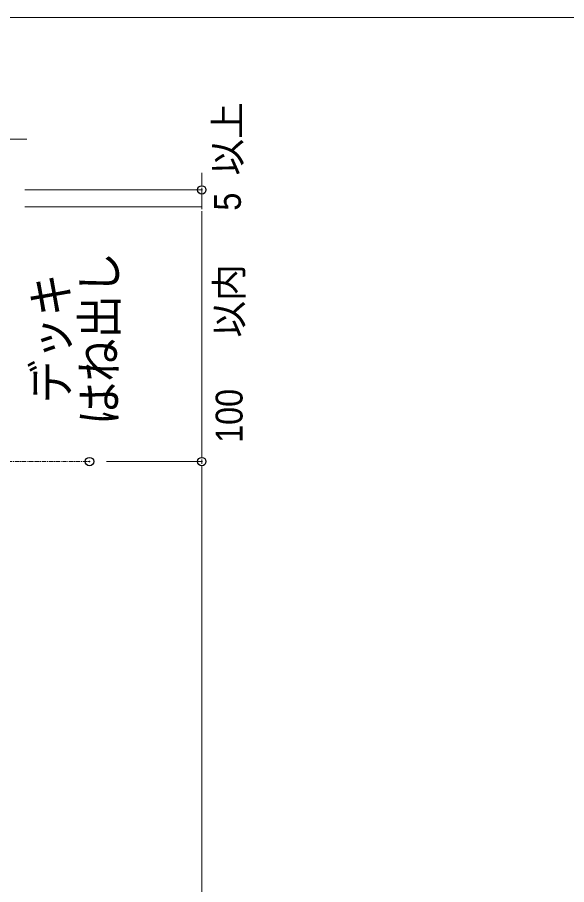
# Model space of a CAD drawing. Units: millimetres, scale not verified. Extents: x -4750 to 4750, y -3000 to 3000.
# Drawn here: x -1617.5 to -1455.7, y -1323 to -1067.5 of the extents above; entities that cross this region are included whole.
import ezdxf
from ezdxf.enums import TextEntityAlignment as Align

# ---------------------------------------------------------------- set-up
doc = ezdxf.new("R2010")
doc.units = ezdxf.units.MM
doc.header["$LTSCALE"] = 5
doc.header["$PDMODE"] = 32
doc.header["$PDSIZE"] = 2.5
doc.linetypes.add('CHAIN1', pattern=[8, 5, -1, 1, -1])
for name, color, linetype, lineweight in [('0-2_根太', 7, 'Continuous', 9), ('0-4_0', 7, 'Continuous', 9), ('0-5_図枠', 7, 'Continuous', 9), ('0-7_寸法', 7, 'Continuous', 9)]:
    doc.layers.add(name, color=color, linetype=linetype, lineweight=lineweight)
doc.layers.add('0-9_Defpoints', color=7, linetype='Continuous')
doc.styles.add('Osaka', font='')
doc.styles.add('ＭＳ ゴシック', font='')
doc.styles.get('Osaka').set_extended_font_data('Osaka')
doc.styles.get('ＭＳ ゴシック').set_extended_font_data('MS Gothic')

# ---------------------------------------------------------------- blocks, each defined once
blk = doc.blocks.new('_DOT')
at = {"layer": '0-4_0'}
for p, q in [((-10, 0), (-20, 0)), ((-5, 0), (5, 0))]:
    blk.add_line(p, q, dxfattribs=at)
blk = doc.blocks.new('グループ-371-1')
at = {"layer": '0-2_根太', "linetype": 'CHAIN1'}
blk.add_line((-19524.5, -42513.2), (-2524.5, -42513.2), dxfattribs=at)

msp = doc.modelspace()

# ---------------------------------------------------------------- linework, layer by layer
at = {"layer": '0-5_図枠'}
msp.add_lwpolyline([(-2500, -1067.501), (-500, -1067.501), (-500, -2367.501), (-2500, -2367.501)], close=True, dxfattribs=at)
at = {"layer": '0-7_寸法'}
for p, q in [((-1775.757, -1103.345), (-1614.743, -1103.345)), ((-1563.19, -1115.841), (-1563.19, -1113.338)), ((-1615.253, -1118.345), (-1563.19, -1118.345)), ((-1563.19, -1123.345), (-1563.19, -1118.345)), ((-1615.253, -1123.345), (-1563.19, -1123.345)), ((-1615.253, -1123.345), (-1563.19, -1123.345)), ((-1563.19, -1125.849), (-1563.19, -1128.353)), ((-1563.19, -1125.849), (-1563.19, -1195.841)), ((-1591.227, -1198.345), (-1563.19, -1198.345)), ((-1591.227, -1198.345), (-1563.19, -1198.345)), ((-1563.19, -1395.841), (-1563.19, -1200.849))]:
    msp.add_line(p, q, dxfattribs=at)
at = {"layer": '0-9_Defpoints'}
for p in [(-1563.19, -1118.345), (-1596.227, -1198.345), (-1563.19, -1198.345)]:
    msp.add_point(p, dxfattribs=at)

# ---------------------------------------------------------------- block references
at = {"layer": '0-2_根太', "xscale": 0.05, "yscale": 0.05}
msp.add_blockref('グループ-371-1', (-1470, 927.316), dxfattribs=at)
at = {"layer": '0-7_寸法', "xscale": 0.1251862, "yscale": 0.1251862}
for p, rotation in [((-1563.19, -1118.345), 270), ((-1563.19, -1123.345), 90), ((-1563.19, -1123.345), 90), ((-1563.19, -1198.345), 270), ((-1563.19, -1198.345), 90)]:
    msp.add_blockref('_DOT', p, dxfattribs=dict(at, rotation=rotation))

# ---------------------------------------------------------------- texts
at = {"layer": '0-7_寸法', "style": 'Osaka'}
for s, p in [('以上', (-1549.291, -1114.094)), ('以内', (-1548.791, -1161.815))]:
    msp.add_text(s, height=7.918, rotation=90, dxfattribs=at).set_placement(p, align=Align.BOTTOM_LEFT)
at = {"layer": '0-7_寸法', "width": 0.9}
for s, height, style, p in [('5', 7.918, 'Osaka', (-1549.291, -1124.435)), ('はね出し', 10.41, 'ＭＳ ゴシック', (-1585.053, -1187.669)), ('デッキ', 10.41, 'ＭＳ ゴシック', (-1599.292, -1181.217)), ('100', 7.918, 'Osaka', (-1548.791, -1192.84))]:
    msp.add_text(s, height=height, rotation=90, dxfattribs=dict(at, style=style)).set_placement(p, align=Align.BOTTOM_LEFT)

doc.saveas('drawing.dxf')
